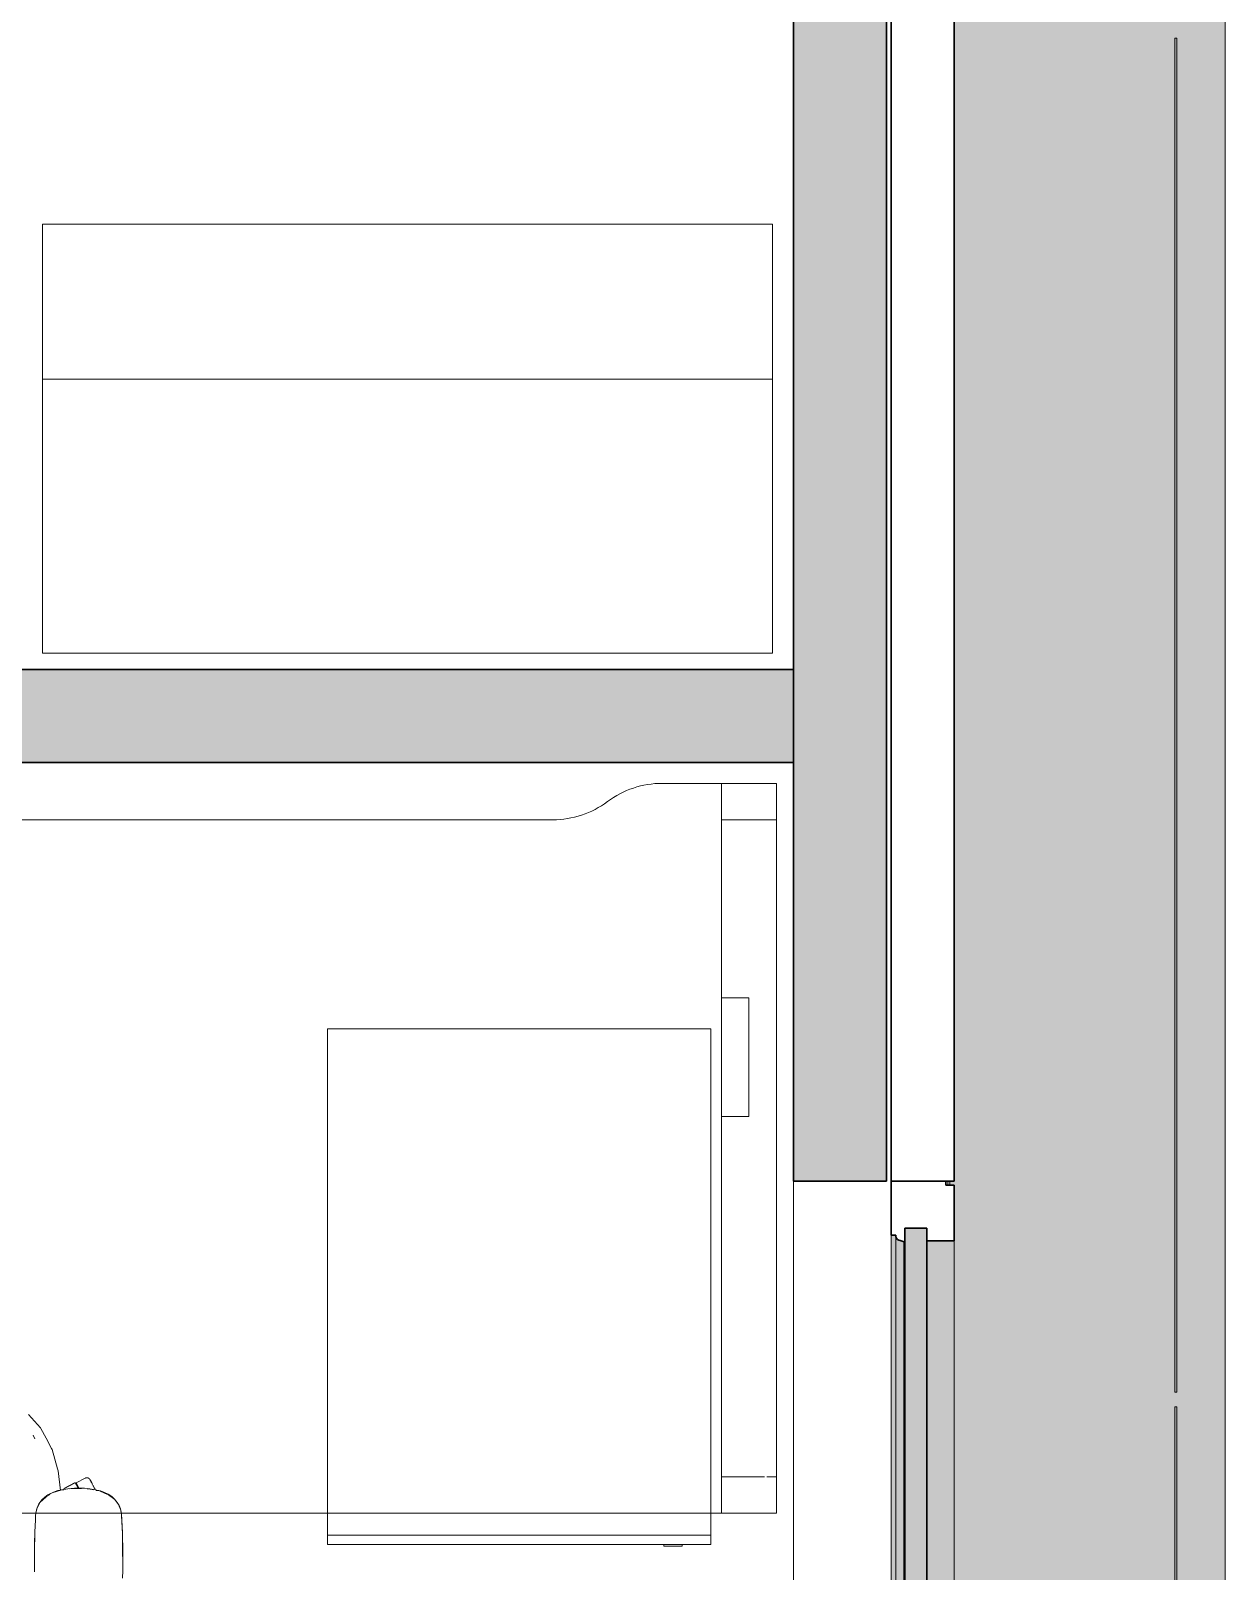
# Model space of a CAD drawing. Header units: millimetres. Extents: x 155927 to 326028, y -36033 to 97293.
# Drawn here: x 229903 to 231212, y 22369 to 24058 of the extents above; entities that cross this region are included whole.
import ezdxf

# ---------------------------------------------------------------- set-up
doc = ezdxf.new("R2010")
doc.units = ezdxf.units.MM
doc.header["$MEASUREMENT"] = 0
for name, color, linetype, lineweight in [('A-GLAZ', 7, 'CONTINUOUS', 9), ('A-GLAZ-CWMG', 7, 'CONTINUOUS', 9), ('A-WALL-PATT', 7, 'CONTINUOUS', 9), ('G-IMPT', 8, 'CONTINUOUS', 9), ('I-FURN', 8, 'CONTINUOUS', 9), ('I-WALL', 7, 'CONTINUOUS', 9)]:
    doc.layers.add(name, color=color, linetype=linetype, lineweight=lineweight)

msp = doc.modelspace()

# ---------------------------------------------------------------- hatches: boundary and pattern name
at = {"layer": 'A-GLAZ'}
h = msp.add_hatch(color=256, dxfattribs=at)
h.paths.add_polyline_path([(231211.8, 16190.6), (231211.8, 18843.6), (230914.8, 18843.6), (230914.8, 17490.6), (230910.2, 17490.6), (230910.2, 17486.3), (230914.8, 17486.3), (230914.8, 16294.9), (230910.2, 16294.9), (230910.2, 16290.6), (231174.8, 16290.6), (231174.8, 16190.6)], flags=0)
h.paths.add_polyline_path([(230910.2, 18943.6), (231211.8, 18943.6), (231211.8, 21496.6), (230914.8, 21496.6), (230914.8, 20143.6), (230910.2, 20143.6), (230910.2, 20139.3), (230914.8, 20139.3), (230914.8, 18947.9), (230910.2, 18947.9)], flags=0)
h.paths.add_polyline_path([(230910.2, 21596.6), (231211.8, 21596.6), (231211.8, 24149.6), (230914.8, 24149.6), (230914.8, 22796.6), (230910.2, 22796.6), (230910.2, 22792.3), (230914.8, 22792.3), (230914.8, 21600.9), (230910.2, 21600.9)], flags=0)
h.paths.add_polyline_path([(230914.8, 24249.6), (231211.8, 24249.6), (231211.8, 25549.6), (231174.8, 25549.6), (231174.8, 25449.6), (230910.2, 25449.6), (230910.2, 25445.3), (230914.8, 25445.3), (230914.8, 24253.9), (230910.2, 24253.9), (230910.2, 24249.6)], flags=0)
h = msp.add_hatch(color=256, dxfattribs=at)
h.paths.add_polyline_path([(230908.1, 16290.6), (230910.2, 16290.6), (230910.2, 16294.9), (230908.1, 16294.9)], flags=0)
h.paths.add_polyline_path([(230908.1, 17486.3), (230910.2, 17486.3), (230910.2, 17490.6), (230908.1, 17490.6)], flags=0)
h.paths.add_polyline_path([(230908.1, 18943.6), (230910.2, 18943.6), (230910.2, 18947.9), (230908.1, 18947.9)], flags=0)
h.paths.add_polyline_path([(230910.2, 20139.3), (230910.2, 20143.6), (230908.1, 20143.6), (230908.1, 20139.3)], flags=0)
h.paths.add_polyline_path([(230910.2, 21596.6), (230910.2, 21600.9), (230908.1, 21600.9), (230908.1, 21596.6)], flags=0)
h.paths.add_polyline_path([(230910.2, 22792.3), (230910.2, 22796.6), (230908.1, 22796.6), (230908.1, 22792.3)], flags=0)
h.paths.add_polyline_path([(230908.1, 24249.6), (230910.2, 24249.6), (230910.2, 24253.9), (230908.1, 24253.9)], flags=0)
h.paths.add_polyline_path([(230908.1, 25445.3), (230910.2, 25445.3), (230910.2, 25449.6), (230908.1, 25449.6)], flags=0)
for points in [[(230876.4, 21647.8), (230884.9, 21647.8), (230884.9, 22745.4), (230861, 22745.4), (230861, 21647.8)], [(230846, 21655.8), (230851, 21655.8), (230851, 22737.4), (230846, 22737.4), (230846, 21657.4)], [(230851, 21657.4), (230853.3, 21660.7), (230855.9, 21662), (230855.9, 22731.6), (230852.2, 22733.4), (230851, 22733.6), (230851, 21659.6)], [(230855.9, 21661.6), (230859.8, 21663), (230859.8, 22730.2), (230855.9, 22731.4), (230855.9, 21661.8)], [(230914.8, 21661.8), (230914.8, 22731.4), (230884.9, 22731.4), (230884.9, 21661.8)]]:
    msp.add_hatch(color=256, dxfattribs=at).paths.add_polyline_path(points, flags=0)
at = {"layer": 'A-WALL-PATT'}
for points in [[(230840.8, 22898.6), (230840.8, 24147.6), (230738.8, 24147.6), (230738.8, 22898.6)], [(226452.8, 23255.6), (230738.8, 23255.6), (230738.8, 23357.6), (226452.8, 23357.6)], [(230840.8, 22796.6), (230840.8, 22898.6), (230738.8, 22898.6), (230738.8, 22796.6)]]:
    msp.add_hatch(color=256, dxfattribs=at).paths.add_polyline_path(points, flags=0)

# ---------------------------------------------------------------- linework, layer by layer
at = {"layer": 'A-GLAZ', "lineweight": 30}
for p, q in [((230846, 24149.6), (230846, 22796.6)), ((230914.8, 22796.6), (230914.8, 24149.6)), ((230846, 22796.6), (230914.8, 22796.6)), ((230905.9, 22796.6), (230846, 22796.6)), ((230846, 22796.6), (230846, 22737.4)), ((230905.9, 22792.3), (230905.9, 22796.6)), ((230914.8, 22792.3), (230905.9, 22792.3)), ((230914.8, 22731.4), (230914.8, 22792.3)), ((230884.9, 22745.4), (230861, 22745.4)), ((230861, 22745.4), (230861, 21647.8)), ((230861, 22730.2), (230861, 22745.4)), ((230861, 22745.4), (230884.9, 22745.4)), ((230884.9, 21647.8), (230884.9, 22745.4)), ((230884.9, 22745.4), (230884.9, 22731.4)), ((230846, 22737.4), (230851, 22737.4)), ((230851, 22737.4), (230851, 22735.9)), ((230859.8, 22730.2), (230861, 22730.2)), ((230884.9, 22731.4), (230914.8, 22731.4))]:
    msp.add_line(p, q, dxfattribs=at)
at = {"layer": 'A-GLAZ'}
for p, q in [((231211.8, 21596.6), (231211.8, 24149.6)), ((230908.1, 22792.3), (230908.1, 22796.6)), ((230910.2, 22792.3), (230910.2, 22796.6)), ((230846, 22737.4), (230846, 21655.8)), ((230851, 22735.9), (230851, 22737.4)), ((230851, 21657.4), (230851, 22735.9)), ((230859.8, 21663), (230859.8, 22730.2)), ((230914.8, 21661.8), (230914.8, 22731.4))]:
    msp.add_line(p, q, dxfattribs=at)
at = {"layer": 'A-GLAZ', "lineweight": 30}
for centre, radius, start, end in [((230856.2, 22737), 5.36, 191.9524, 266.5739), ((230855.4, 22724.2), 7.4, 53.4261, 86.5739)]:
    msp.add_arc(centre, radius, start, end, dxfattribs=at)
at = {"layer": 'A-GLAZ'}
for points, knots in [([(230851, 22735.9), (230851.1, 22735.4), (230851.3, 22734.7), (230851.8, 22733.9), (230852.1, 22733.6), (230852.2, 22733.4)], [0, 0, 0, 0, 0.2, 0.3, 0.4, 0.4, 0.4, 0.4]), ([(230853.3, 22732.5), (230853.5, 22732.4), (230853.9, 22732.1), (230854.7, 22731.8), (230855.4, 22731.7), (230855.9, 22731.6)], [0.6, 0.6, 0.6, 0.6, 0.7, 0.8, 1, 1, 1, 1])]:
    msp.add_open_spline(points, degree=3, knots=knots, dxfattribs=at)
msp.add_open_spline([(230858.6, 22730.9), (230859.1, 22730.7), (230859.5, 22730.5), (230859.8, 22730.2)], degree=3, dxfattribs=at)
at = {"layer": 'A-GLAZ-CWMG'}
for p, q in [((231156.8, 24049.6), (231158.8, 24049.6)), ((231156.8, 23307.6), (231156.8, 24049.6)), ((231158.8, 24049.6), (231158.8, 23307.6)), ((231156.8, 22932.6), (231156.8, 23307.6)), ((231158.8, 23307.6), (231158.8, 22932.6)), ((231156.8, 22565.6), (231156.8, 22932.6)), ((231158.8, 22932.6), (231158.8, 22565.6)), ((231158.8, 22565.6), (231156.8, 22565.6)), ((231156.8, 22549.6), (231158.8, 22549.6)), ((231156.8, 22182.6), (231156.8, 22549.6)), ((231158.8, 22549.6), (231158.8, 22182.6))]:
    msp.add_line(p, q, dxfattribs=at)
at = {"layer": 'G-IMPT'}
for p, q in [((229900.8, 22541.1), (229913.9, 22526.3)), ((229913.9, 22526.3), (229914.4, 22525.6)), ((229920, 22515.2), (229914.4, 22525.6)), ((229905.8, 22518.3), (229907.8, 22514.4)), ((229905.8, 22518.3), (229907, 22516)), ((229907, 22516), (229907.8, 22514.4)), ((229926, 22503.9), (229920, 22515.2)), ((229926.6, 22502.8), (229926, 22503.9)), ((229932.6, 22481.5), (229926.6, 22502.8)), ((229932.6, 22481.5), (229933.3, 22479.2)), ((229935.7, 22457.9), (229933.3, 22479.2)), ((229928, 22455.9), (229923.4, 22453.7)), ((229926.8, 22455), (229924.3, 22453.6)), ((229936.2, 22458.1), (229926.8, 22455)), ((229933.1, 22457.6), (229928, 22455.9)), ((229933.1, 22457.6), (229937, 22458.6)), ((229939.5, 22458.5), (229936.2, 22458.1)), ((229937, 22458.6), (229943.8, 22459.7)), ((229951.1, 22460.3), (229943.8, 22459.7)), ((229948.5, 22459.8), (229945.7, 22459.4)), ((229948.5, 22459.8), (229955.6, 22460)), ((229951.1, 22460.3), (229955.6, 22460.4)), ((229955.6, 22460.4), (229962, 22460.2)), ((229958.7, 22459.8), (229955.6, 22460)), ((229968.1, 22459.6), (229962, 22460.2)), ((229968.4, 22459.2), (229965.2, 22459.4)), ((229968.1, 22459.6), (229974, 22458.6)), ((229972.2, 22458.5), (229968.4, 22459.2)), ((229979.5, 22457.2), (229974, 22458.6)), ((229978.4, 22457.2), (229974.9, 22457.9)), ((229978.4, 22457.2), (229984, 22454.9)), ((229979.5, 22457.2), (229983.9, 22455.6)), ((229987.9, 22453.6), (229983.9, 22455.6)), ((229988.4, 22453), (229984, 22454.9)), ((229910, 22437.9), (229909, 22432.8)), ((229909.1, 22434.7), (229910.2, 22438.7)), ((229912.1, 22442.1), (229910, 22437.9)), ((229912.2, 22443), (229910.2, 22438.7)), ((229912.1, 22442.1), (229913.2, 22444.4)), ((229912.2, 22443), (229914.4, 22446.2)), ((229920.6, 22451.3), (229913.2, 22444.4)), ((229918.5, 22450.1), (229913.2, 22444.4)), ((229913.2, 22444.4), (229915.4, 22446.8)), ((229915.5, 22447.6), (229914.4, 22446.2)), ((229919, 22449.8), (229915.4, 22446.8)), ((229915.5, 22447.6), (229918.6, 22450.4)), ((229921.7, 22451.9), (229918.5, 22450.1)), ((229918.6, 22450.4), (229922, 22452.9)), ((229920.6, 22451.3), (229919.1, 22450)), ((229923.4, 22453.7), (229922, 22452.9)), ((229923.9, 22453.3), (229922.4, 22452.4)), ((229987.9, 22453.6), (229992, 22451)), ((229995.2, 22447.8), (229988.4, 22453)), ((229992, 22451), (229995, 22448.3)), ((229998.1, 22444.6), (229995, 22448.3)), ((229999.4, 22442.2), (229995.2, 22447.8)), ((230000, 22441.2), (229998.1, 22444.6)), ((230001.8, 22436), (229999.4, 22442.2)), ((230000, 22441.2), (230001.4, 22437.5)), ((229908.3, 22425.1), (229907.7, 22412.5)), ((229908.3, 22425.1), (229908.6, 22430.7)), ((229909, 22432.8), (229908.6, 22430.5)), ((229908.6, 22430.7), (229908.9, 22432.8)), ((229908.9, 22432.8), (229909.1, 22434.7)), ((230001.8, 22436.2), (230001.4, 22437.5)), ((230001.8, 22436.2), (230002.3, 22433.8)), ((230001.8, 22436), (230002.3, 22432.8)), ((230002.5, 22432.1), (230002.3, 22433.8)), ((230003.6, 22411.5), (230002.5, 22432.1)), ((230003.6, 22410.3), (230002.5, 22432.1)), ((230002.5, 22432.1), (230002.6, 22430.5)), ((230003.6, 22410.3), (230002.6, 22430.5)), ((229907.2, 22393.3), (229907.6, 22409)), ((229907.5, 22405.6), (229907.4, 22402.2)), ((229907.6, 22409), (229907.7, 22412.5)), ((230004.1, 22390.1), (230003.6, 22411.5)), ((230003.9, 22400), (230003.6, 22411.5)), ((230003.6, 22411.5), (230003.6, 22410.3)), ((230004.1, 22390.1), (230003.6, 22410.3)), ((229907.2, 22393.3), (229907.2, 22388.8)), ((229907.2, 22388.8), (229907.2, 22374.1)), ((229907.4, 22400), (229907.4, 22402.2)), ((230004, 22370), (230003.9, 22400)), ((230004.1, 22390.1), (230003.9, 22400)), ((230003.9, 22400), (230004.1, 22380.8)), ((230004, 22392.2), (230004, 22394.1)), ((230004, 22390), (230004, 22392.2)), ((230004, 22370), (230004.1, 22390.1)), ((229907.2, 22368.6), (229907.2, 22374.1)), ((230004, 22370), (230004.1, 22380.8)), ((230004, 22370), (230003.8, 22361.5))]:
    msp.add_line(p, q, dxfattribs=at)
at = {"layer": 'I-FURN'}
for p, q in [((230716, 23845.6), (229916, 23845.6)), ((229916, 23845.6), (229916, 23675.6)), ((230716, 23675.6), (230716, 23845.6)), ((230716, 23675.6), (229916, 23675.6)), ((229916, 23675.6), (229916, 23375.6)), ((230716, 23375.6), (230716, 23675.6)), ((229916, 23375.6), (230716, 23375.6)), ((230720.1, 23232.8), (230595.1, 23232.8)), ((230595.1, 23232.8), (230720.1, 23232.8)), ((230660.1, 22997.8), (230660.1, 23232.8)), ((230660.1, 23232.8), (230660.1, 23192.8)), ((230660.1, 23232.8), (230720.1, 23232.8)), ((230660.1, 23232.8), (230720.1, 23232.8)), ((230720.1, 23232.8), (230720.1, 22432.8)), ((230720.1, 23192.8), (230720.1, 23232.8)), ((230720.1, 22432.8), (230720.1, 23232.8)), ((230720.1, 23232.8), (230720.1, 22432.8)), ((230475.1, 23192.8), (229642.8, 23192.8)), ((229642.8, 23192.8), (230475.1, 23192.8)), ((230660.1, 23192.8), (230660.1, 22472.8)), ((230660.1, 23192.8), (230720.1, 23192.8)), ((230660.1, 23192.8), (230720.1, 23192.8)), ((230720.1, 22472.8), (230720.1, 23192.8)), ((230660.1, 22867.8), (230660.1, 22997.8)), ((230660.1, 22997.8), (230690.1, 22997.8)), ((230660.1, 22997.8), (230690.1, 22997.8)), ((230690.1, 22997.8), (230690.1, 22867.8)), ((230690.1, 22867.8), (230690.1, 22997.8)), ((230228.5, 22963.6), (230228.5, 22432.8)), ((230648.5, 22963.6), (230228.5, 22963.6)), ((230648.5, 22432.8), (230648.5, 22963.6)), ((230660.1, 22432.8), (230660.1, 22867.8)), ((230690.1, 22867.8), (230660.1, 22867.8)), ((230660.1, 22867.8), (230690.1, 22867.8)), ((229963.1, 22471.4), (229963.2, 22471.5)), ((229963.2, 22471.5), (229963.4, 22471.5)), ((229963.4, 22471.5), (229963.5, 22471.6)), ((229963.5, 22471.6), (229963.7, 22471.6)), ((229963.7, 22471.6), (229963.8, 22471.6)), ((229963.8, 22471.6), (229964, 22471.7)), ((229964, 22471.7), (229964.1, 22471.7)), ((229964.1, 22471.7), (229964.3, 22471.7)), ((229964.3, 22471.7), (229964.5, 22471.7)), ((229964.5, 22471.7), (229964.6, 22471.7)), ((229964.6, 22471.7), (229964.8, 22471.7)), ((229964.8, 22471.7), (229964.9, 22471.7)), ((229964.9, 22471.7), (229965.1, 22471.7)), ((229965.1, 22471.7), (229965.3, 22471.7)), ((229965.3, 22471.7), (229965.4, 22471.7)), ((229965.4, 22471.7), (229965.6, 22471.6)), ((229965.6, 22471.6), (229965.7, 22471.6)), ((229965.7, 22471.6), (229965.9, 22471.5)), ((229965.9, 22471.5), (229966, 22471.5)), ((229966, 22471.5), (229966.2, 22471.4)), ((229966.2, 22471.4), (229966.3, 22471.4)), ((230660.1, 22472.8), (230660.1, 22432.8)), ((230660.1, 22472.8), (230707.2, 22472.8)), ((230660.1, 22472.8), (230707.2, 22472.8)), ((230709.5, 22472.8), (230720.1, 22472.8)), ((230709.5, 22472.8), (230720.1, 22472.8)), ((230720.1, 22432.8), (230720.1, 22472.8)), ((229951.8, 22466.5), (229939.4, 22459.9)), ((229939.5, 22459.7), (229951.8, 22466.3)), ((229939.5, 22459.6), (229939.5, 22459.7)), ((229951.8, 22466.3), (229954.7, 22461)), ((229962.8, 22471.3), (229953.1, 22466.1)), ((229953.1, 22466.1), (229956.1, 22460.5)), ((229962.8, 22471.3), (229962.9, 22471.3)), ((229962.9, 22471.3), (229963.1, 22471.4)), ((229966.3, 22471.4), (229966.5, 22471.3)), ((229966.5, 22471.3), (229966.6, 22471.2)), ((229966.6, 22471.2), (229966.8, 22471.1)), ((229966.8, 22471.1), (229966.9, 22471)), ((229966.9, 22471), (229967, 22471)), ((229967, 22471), (229967.2, 22470.9)), ((229967.2, 22470.9), (229967.3, 22470.8)), ((229967.3, 22470.8), (229967.4, 22470.6)), ((229967.4, 22470.6), (229967.5, 22470.5)), ((229967.5, 22470.5), (229967.6, 22470.4)), ((229967.6, 22470.4), (229967.7, 22470.3)), ((229967.7, 22470.3), (229967.8, 22470.2)), ((229967.8, 22470.2), (229967.9, 22470)), ((229967.9, 22470), (229968, 22469.9)), ((229968, 22469.9), (229968.1, 22469.8)), ((229968.1, 22469.8), (229968.2, 22469.6)), ((229968.2, 22469.6), (229968.2, 22469.6)), ((229968.2, 22469.6), (229968.2, 22469.6)), ((229968.2, 22469.6), (229968.3, 22469.5)), ((229968.2, 22469.5), (229968.2, 22469.6)), ((229968.2, 22469.6), (229968.2, 22469.6)), ((229968.3, 22469.5), (229968.2, 22469.5)), ((229968.3, 22469.5), (229968.3, 22469.4)), ((229968.3, 22469.3), (229968.3, 22469.5)), ((229968.3, 22469.4), (229968.4, 22469.3)), ((229968.4, 22469.2), (229968.3, 22469.3)), ((229968.4, 22469.3), (229968.5, 22469.1)), ((229968.5, 22469), (229968.4, 22469.2)), ((229968.5, 22469.1), (229968.6, 22468.9)), ((229968.7, 22468.7), (229968.5, 22469)), ((229968.6, 22468.9), (229968.7, 22468.6)), ((229968.8, 22468.5), (229968.7, 22468.7)), ((229968.7, 22468.6), (229968.9, 22468.3)), ((229969, 22468.1), (229968.8, 22468.5)), ((229968.9, 22468.3), (229969.1, 22468)), ((229969.2, 22467.8), (229969, 22468.1)), ((229969.1, 22468), (229969.3, 22467.6)), ((229969.4, 22467.4), (229969.2, 22467.8)), ((229969.3, 22467.6), (229969.5, 22467.2)), ((229969.6, 22467), (229969.4, 22467.4)), ((229969.5, 22467.2), (229969.7, 22466.8)), ((229969.9, 22466.5), (229969.6, 22467)), ((229969.7, 22466.8), (229970, 22466.3)), ((229970.1, 22466), (229969.9, 22466.5)), ((229970, 22466.3), (229970.3, 22465.8)), ((229970.4, 22465.5), (229970.1, 22466)), ((229970.3, 22465.8), (229970.6, 22465.2)), ((229970.7, 22464.9), (229970.4, 22465.5)), ((229970.6, 22465.2), (229970.9, 22464.6)), ((229971, 22464.3), (229970.7, 22464.9)), ((229971.4, 22463.7), (229971, 22464.3)), ((229971.7, 22463), (229971.4, 22463.7)), ((229972.1, 22462.3), (229971.7, 22463)), ((229972.5, 22461.6), (229972.1, 22462.3)), ((229972.9, 22460.8), (229972.5, 22461.6)), ((229973.3, 22460), (229972.9, 22460.8)), ((229973.7, 22459.2), (229973.3, 22460)), ((229974.2, 22458.4), (229973.7, 22459.2)), ((229120.1, 22432.8), (230720.1, 22432.8)), ((230720.1, 22432.8), (229120.1, 22432.8)), ((230228.5, 22432.8), (230228.5, 22408.6)), ((230648.5, 22408.6), (230648.5, 22432.8)), ((230720.1, 22432.8), (230660.1, 22432.8)), ((230660.1, 22432.8), (230720.1, 22432.8)), ((230648.5, 22408.6), (230228.5, 22408.6)), ((230228.5, 22408.6), (230228.5, 22398.6)), ((230228.5, 22408.6), (230648.5, 22408.6)), ((230648.5, 22398.6), (230648.5, 22408.6)), ((230228.5, 22398.6), (230648.5, 22398.6)), ((230596.9, 22398.6), (230596.9, 22396.6)), ((230596.9, 22396.6), (230616.9, 22396.6)), ((230616.9, 22396.6), (230596.9, 22396.6)), ((230616.9, 22396.6), (230616.9, 22398.6))]:
    msp.add_line(p, q, dxfattribs=at)
for centre, start, end in [((230595.1, 23132.8), 90, 126.8699), ((230595.1, 23132.8), 90, 126.8699), ((230475.1, 23292.8), 270, 306.8699), ((230475.1, 23292.8), 270, 306.8699)]:
    msp.add_arc(centre, 100, start, end, dxfattribs=at)
at = {"layer": 'I-WALL', "lineweight": 30}
for p, q in [((230738.8, 24147.6), (230738.8, 22898.6)), ((230840.8, 22898.6), (230840.8, 24147.6)), ((230738.8, 23357.6), (226452.8, 23357.6)), ((230738.8, 23255.6), (230738.8, 23357.6)), ((226452.8, 23255.6), (230738.8, 23255.6)), ((230738.8, 22898.6), (230738.8, 22796.6)), ((230840.8, 22796.6), (230840.8, 22898.6)), ((230738.8, 22796.6), (230840.8, 22796.6))]:
    msp.add_line(p, q, dxfattribs=at)
at = {"layer": 'I-WALL'}
msp.add_line((230738.8, 21596.6), (230738.8, 22796.6), dxfattribs=at)

doc.saveas('drawing.dxf')
